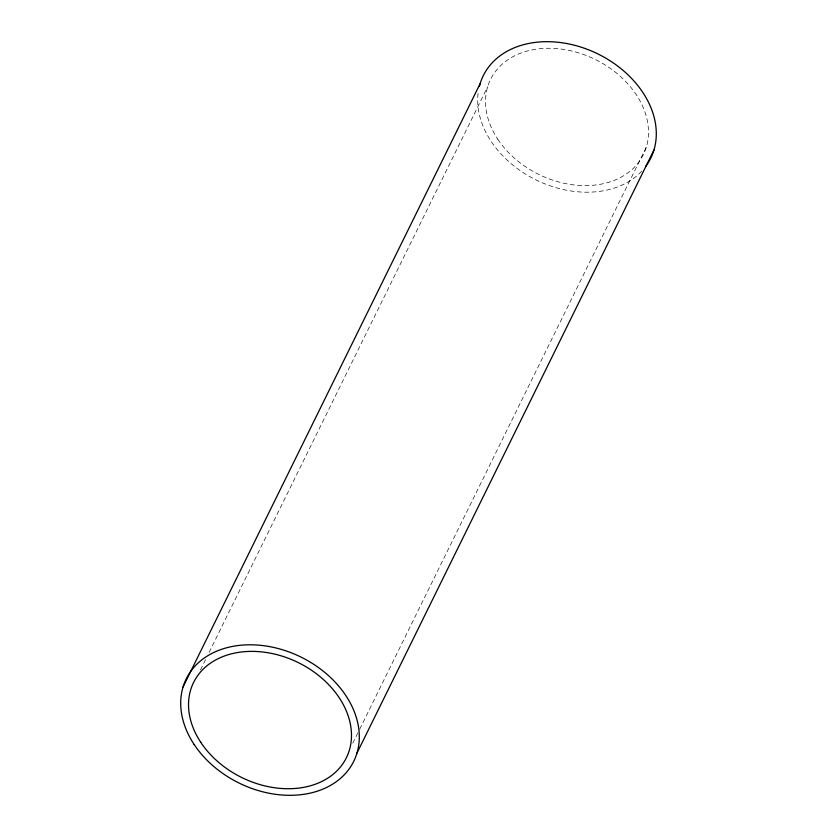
<?xml version="1.0" encoding="UTF-8"?>
<svg xmlns="http://www.w3.org/2000/svg" width="837" height="837" viewBox="0 0 837 837"><rect width="100%" height="100%" fill="white"/><g stroke="black" fill="none" stroke-linecap="round" stroke-linejoin="round"><path stroke-width="0.63" stroke-dasharray="4.18 3.14" d="M200.472 669.966L205.661 659.43M209.114 652.4L487.657 86.755M352.795 743.214L359.146 730.335M359.722 729.163L646.331 147.124M641.759 171.135A93.346 70.182 26.2 0 1 536.214 180.018A93.346 70.182 26.2 0 1 478.398 91.097M497.774 139.214A85.175 64.041 26.2 0 0 638.83 162.064A85.175 64.041 26.2 0 0 564.4 49.54A85.175 64.041 26.2 0 0 497.774 139.214"/><path stroke-width="1.26" d="M183.052 686.978L480.051 83.857M356.949 753.143L653.948 150.022M479.402 86.221A93.346 70.182 26.2 0 1 597.063 53.516A93.346 70.182 26.2 0 1 645.714 166.396M194.132 744.47A93.346 70.182 26.2 0 0 348.726 769.506A93.346 70.182 26.2 0 0 267.149 646.195A93.346 70.182 26.2 0 0 194.132 744.47M200.775 742.335A85.175 64.041 26.2 0 0 341.831 765.185A85.175 64.041 26.2 0 0 267.401 652.661A85.175 64.041 26.2 0 0 200.775 742.335"/></g></svg>
